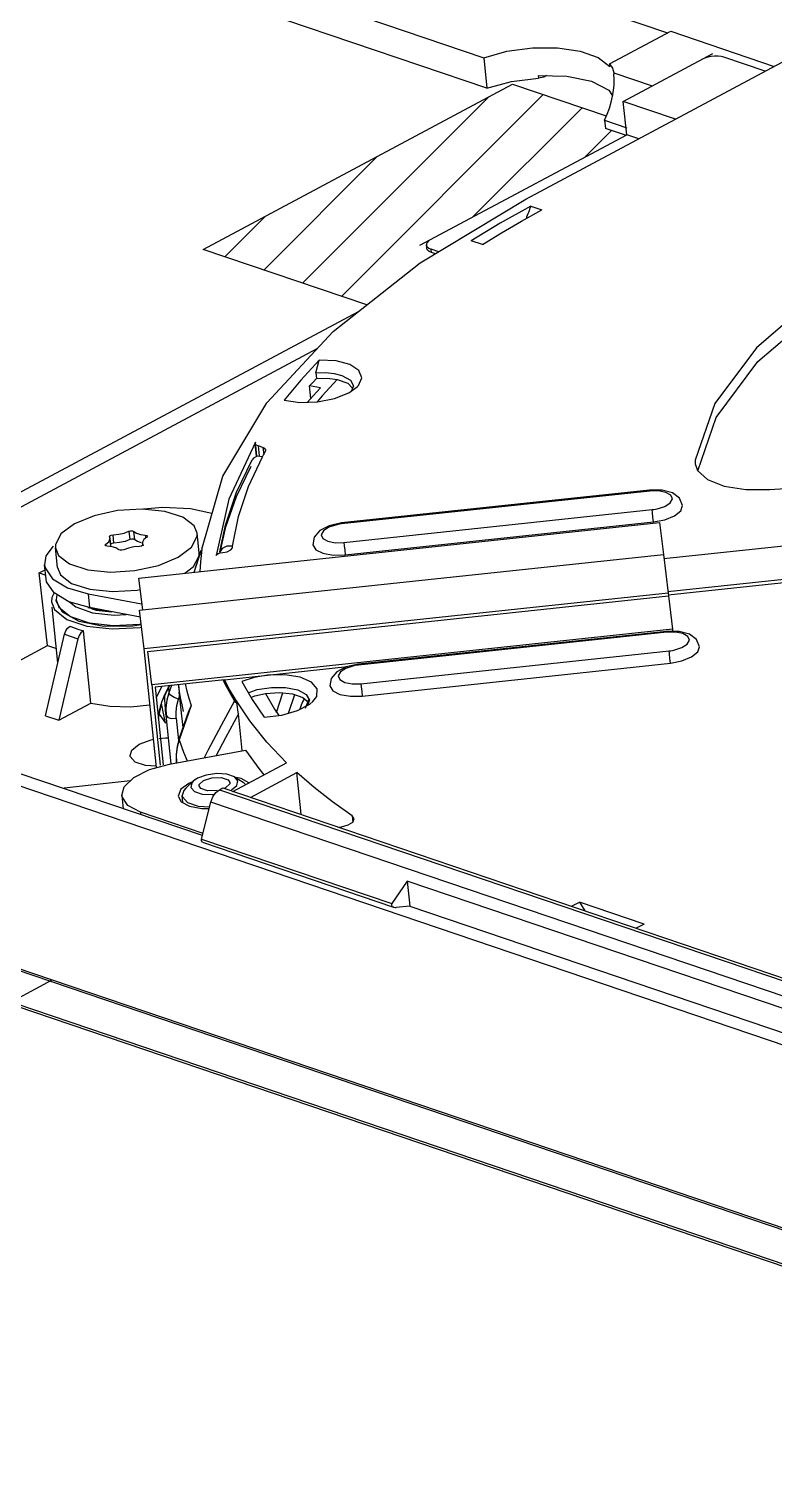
# Model space of a CAD drawing. Header units: millimetres. Extents: x 0 to 594, y 0 to 420.
# Drawn here: x 259.84 to 283.9, y 147.58 to 193.84 of the extents above; entities that cross this region are included whole.
import ezdxf

# ---------------------------------------------------------------- set-up
doc = ezdxf.new("R2010")
doc.units = ezdxf.units.MM
doc.header["$LTSCALE"] = 32.67
doc.layers.add('ASSEM_MEM', color=7, linetype='CONTINUOUS')

msp = doc.modelspace()

# ---------------------------------------------------------------- linework, layer by layer
at = {"layer": 'ASSEM_MEM', "color": 7, "linetype": 'CONTINUOUS'}
for p, q in [((201.563, 220.469), (280.46, 193.704)), ((302.265, 148.937), (101.14, 217.167)), ((302.334, 148.974), (101.21, 217.204)), ((302.716, 147.683), (101.591, 215.913)), ((302.813, 147.578), (101.688, 215.808)), ((275.888, 188.34), (301.32, 201.933)), ((264.052, 196.455), (274.524, 192.902)), ((274.626, 191.916), (264.154, 195.468)), ((278.59, 192.704), (280.559, 193.757)), ((280.559, 193.757), (283.901, 192.623)), ((279.03, 191.491), (281.919, 193.036)), ((283.604, 192.464), (282.277, 192.914)), ((274.524, 192.902), (274.626, 191.916)), ((278.222, 192.906), (278.6, 192.615)), ((278.59, 192.704), (278.6, 192.615)), ((265.474, 186.714), (275.453, 192.047)), ((275.453, 192.047), (278.472, 191.023)), ((276.281, 192.331), (276.29, 192.242)), ((278.725, 192.411), (279.964, 191.991)), ((278.725, 192.411), (278.729, 192.375)), ((268.681, 185.626), (274.701, 191.646)), ((269.936, 185.2), (276.446, 191.71)), ((278.56, 191.849), (278.684, 191.668)), ((274.179, 187.763), (277.7, 191.284)), ((280.714, 190.92), (279.03, 191.491)), ((279.141, 190.415), (279.03, 191.491)), ((278.426, 190.886), (279.142, 190.643)), ((278.426, 190.886), (278.454, 190.617)), ((279.132, 190.387), (278.454, 190.617)), ((272.468, 186.849), (279.141, 190.415)), ((277.788, 189.692), (278.648, 190.551)), ((279.526, 190.285), (279.141, 190.415)), ((267.427, 186.051), (271.092, 189.717)), ((276.046, 188.112), (276.404, 187.991)), ((266.172, 186.477), (267.483, 187.788)), ((274.481, 186.875), (274.122, 186.997)), ((270.751, 184.924), (265.474, 186.714)), ((272.686, 186.753), (272.675, 186.861)), ((273.076, 186.642), (272.826, 186.727)), ((272.837, 186.62), (272.826, 186.727)), ((272.966, 186.576), (272.837, 186.62)), ((270.474, 184.706), (254.75, 176.302)), ((255.304, 176.114), (269.15, 183.514)), ((269.216, 183.142), (268.626, 182.5)), ((269.112, 182.735), (269.216, 183.142)), ((269.112, 182.735), (269.131, 182.555)), ((268.626, 182.5), (268.09, 181.85)), ((269.253, 182.254), (268.903, 182.309)), ((268.945, 181.903), (268.903, 182.309)), ((269.7, 182.712), (269.945, 182.652)), ((269.798, 182.517), (270.136, 182.396)), ((269.945, 182.652), (270.222, 182.5)), ((270.136, 182.396), (270.294, 182.241)), ((270.171, 182.088), (270.436, 182.277)), ((270.222, 182.5), (270.323, 182.317)), ((270.323, 182.317), (270.261, 182.152)), ((268.09, 181.85), (268.593, 181.776)), ((266.101, 179.398), (267.525, 181.76)), ((268.593, 181.776), (269.158, 181.794)), ((267.161, 180.498), (266.298, 178.662)), ((267.193, 180.048), (267.151, 180.457)), ((267.207, 180.049), (267.161, 180.498)), ((266.937, 179.063), (267.385, 180.025)), ((267.095, 179.984), (267.052, 179.927)), ((267.218, 180.043), (267.095, 179.984)), ((267.241, 180.377), (267.192, 180.399)), ((267.385, 180.025), (267.218, 180.043)), ((267.4, 180.323), (267.241, 180.377)), ((267.241, 180.377), (267.274, 180.056)), ((267.461, 180.291), (267.4, 180.323)), ((267.4, 180.323), (267.424, 180.097)), ((267.482, 180.204), (267.491, 180.242)), ((266.551, 178.879), (267.052, 179.927)), ((281.35, 179.92), (281.346, 179.802)), ((281.346, 179.802), (281.423, 179.583)), ((281.423, 179.583), (281.746, 179.29)), ((265.424, 177.046), (266.101, 179.398)), ((283.756, 178.964), (288.421, 179.292)), ((266.298, 178.662), (265.893, 176.834)), ((279.88, 178.948), (269.937, 177.888)), ((279.884, 178.919), (269.941, 177.859)), ((279.884, 178.919), (279.88, 178.948)), ((261.949, 178.124), (261.315, 177.861)), ((270.013, 177.257), (279.957, 178.318)), ((280.118, 178.343), (280.366, 178.422)), ((280.366, 178.422), (280.545, 178.537)), ((261.315, 177.861), (260.882, 177.534)), ((263.396, 176.108), (280.2, 177.901)), ((269.531, 177.754), (269.352, 177.64)), ((269.781, 177.833), (269.531, 177.754)), ((269.833, 177.843), (269.781, 177.833)), ((269.937, 177.888), (269.941, 177.859)), ((270.057, 176.859), (280, 177.92)), ((280, 177.92), (279.984, 178.072)), ((280, 177.92), (280.375, 177.993)), ((280.2, 177.901), (280.324, 176.873)), ((280.341, 176.738), (291.451, 177.932)), ((260.882, 177.534), (260.703, 177.181)), ((260.703, 177.181), (260.703, 177.083)), ((262.336, 177.162), (262.331, 177.208)), ((262.465, 177.401), (262.451, 177.446)), ((262.451, 177.446), (262.479, 177.177)), ((262.464, 177.367), (262.465, 177.401)), ((262.493, 177.132), (262.465, 177.401)), ((262.501, 177.497), (262.563, 177.507)), ((262.563, 177.507), (262.747, 177.523)), ((262.591, 177.238), (262.563, 177.507)), ((262.774, 177.254), (262.591, 177.238)), ((262.95, 177.292), (262.774, 177.254)), ((263.103, 177.35), (262.95, 177.292)), ((263.075, 177.619), (263.103, 177.35)), ((263.159, 177.366), (263.103, 177.35)), ((263.221, 177.365), (263.159, 177.366)), ((263.261, 177.348), (263.221, 177.365)), ((263.261, 177.348), (263.234, 177.617)), ((263.351, 177.291), (263.261, 177.348)), ((263.478, 177.25), (263.351, 177.291)), ((263.45, 177.519), (263.604, 177.498)), ((263.516, 177.24), (263.529, 177.195)), ((263.52, 177.194), (263.516, 177.24)), ((263.529, 177.195), (263.534, 177.146)), ((263.604, 177.498), (263.611, 177.429)), ((265.098, 177.107), (265.277, 177.46)), ((265.277, 177.46), (265.278, 177.558)), ((265.343, 176.93), (265.278, 177.557)), ((269.055, 177.431), (269.01, 177.186)), ((269.352, 177.64), (269.28, 177.511)), ((269.49, 177.299), (269.735, 177.252)), ((269.735, 177.252), (270.013, 177.257)), ((260.398, 176.827), (260.355, 176.536)), ((260.626, 177.139), (260.398, 176.827)), ((260.768, 176.456), (260.703, 177.084)), ((262.327, 177.156), (262.31, 177.177)), ((262.377, 177.144), (262.327, 177.156)), ((262.531, 177.122), (262.377, 177.144)), ((263.418, 177.134), (263.234, 177.118)), ((263.48, 177.144), (263.418, 177.134)), ((263.422, 175.07), (280.326, 176.873)), ((264.032, 176.518), (264.666, 176.78)), ((264.666, 176.78), (265.098, 177.107)), ((265.179, 176.298), (265.407, 177.007)), ((265.182, 176.299), (265.403, 176.99)), ((265.424, 177.046), (265.382, 176.636)), ((266.084, 177.065), (266.003, 176.936)), ((266.231, 177.141), (266.084, 177.065)), ((266.102, 176.935), (266.251, 176.961)), ((266.423, 177.143), (266.231, 177.141)), ((266.251, 176.961), (266.368, 177.017)), ((266.368, 177.017), (266.415, 177.084)), ((266.415, 177.084), (266.423, 177.143)), ((269.672, 176.851), (270.057, 176.859)), ((280.326, 176.873), (280.476, 175.627)), ((291.581, 176.858), (280.47, 175.664)), ((291.592, 176.75), (280.483, 175.556)), ((260.176, 176.277), (260.371, 176.381)), ((260.176, 176.277), (260.389, 176.204)), ((260.45, 173.934), (260.176, 176.277)), ((260.401, 176.087), (260.355, 176.536)), ((260.355, 176.536), (260.374, 176.437)), ((260.374, 176.437), (260.612, 176.084)), ((260.768, 176.455), (260.866, 176.216)), ((261.744, 176.377), (262.477, 176.303)), ((262.477, 176.303), (263.271, 176.352)), ((263.271, 176.352), (264.032, 176.518)), ((264.883, 176.267), (265.164, 176.48)), ((265.382, 176.636), (265.368, 176.319)), ((260.42, 175.989), (260.401, 176.088)), ((260.658, 175.636), (260.42, 175.989)), ((260.612, 176.084), (261.091, 175.797)), ((260.866, 176.216), (261.227, 175.937)), ((261.091, 175.797), (261.758, 175.605)), ((261.227, 175.937), (261.809, 175.749)), ((263.52, 175.081), (263.396, 176.108)), ((260.585, 175.481), (260.581, 175.349)), ((260.581, 175.349), (260.677, 175.098)), ((260.667, 175.63), (260.585, 175.481)), ((261.137, 175.349), (260.658, 175.636)), ((260.752, 175.579), (260.725, 175.409)), ((260.725, 175.409), (260.816, 175.173)), ((260.73, 175.365), (260.725, 175.409)), ((260.928, 175.006), (260.73, 175.364)), ((261.804, 175.157), (261.137, 175.349)), ((261.162, 175.342), (261.36, 175.179)), ((261.758, 175.605), (263.482, 175.28)), ((261.758, 175.605), (261.804, 175.157)), ((261.809, 175.749), (262.541, 175.675)), ((262.541, 175.675), (263.336, 175.724)), ((263.336, 175.724), (263.433, 175.745)), ((280.476, 175.627), (263.572, 173.823)), ((263.681, 173.744), (280.485, 175.537)), ((280.476, 175.627), (280.485, 175.537)), ((280.483, 175.556), (280.481, 175.556)), ((280.485, 175.537), (280.614, 174.462)), ((260.784, 173.379), (260.599, 175.17)), ((260.677, 175.098), (261.07, 174.778)), ((260.816, 175.173), (261.186, 174.871)), ((261.469, 174.71), (260.928, 175.006)), ((261.186, 174.871), (261.794, 174.665)), ((261.36, 175.179), (261.905, 174.992)), ((262.406, 175.016), (261.753, 175.145)), ((263.445, 174.848), (261.804, 175.157)), ((261.883, 175.119), (262.022, 175.072)), ((261.905, 174.992), (262.601, 174.914)), ((262.022, 175.072), (262.523, 175.016)), ((262.601, 174.914), (262.988, 174.934)), ((263.572, 173.823), (263.422, 175.07)), ((261.07, 174.778), (261.715, 174.559)), ((261.181, 174.554), (261.313, 174.5)), ((262.269, 174.551), (261.469, 174.71)), ((261.851, 172.077), (261.61, 174.411)), ((261.715, 174.559), (262.536, 174.468)), ((261.794, 174.665), (262.568, 174.579)), ((263.205, 174.555), (262.269, 174.551)), ((262.536, 174.468), (263.433, 174.515)), ((262.568, 174.579), (263.413, 174.623)), ((263.47, 174.602), (263.205, 174.555)), ((263.413, 174.623), (263.467, 174.635)), ((263.433, 174.515), (263.478, 174.524)), ((280.614, 174.462), (263.81, 172.669)), ((280.614, 174.462), (280.62, 174.412)), ((260.383, 171.667), (261, 174.3)), ((261.429, 174.155), (260.812, 171.521)), ((261, 174.3), (261.429, 174.155)), ((261.467, 174.258), (261.429, 174.155)), ((280.429, 174.392), (270.486, 173.332)), ((280.433, 174.363), (270.489, 173.302)), ((280.834, 174.39), (280.429, 174.392)), ((280.433, 174.363), (280.429, 174.392)), ((280.914, 173.866), (281.094, 173.98)), ((255.37, 171.22), (260.45, 173.934)), ((260.45, 173.934), (260.737, 173.837)), ((263.968, 169.994), (263.572, 173.823)), ((263.81, 172.669), (263.681, 173.744)), ((270.562, 172.7), (280.505, 173.762)), ((280.666, 173.787), (280.914, 173.866)), ((267.549, 172.977), (270.128, 173.252)), ((269.9, 173.083), (269.829, 172.955)), ((270.08, 173.198), (269.9, 173.083)), ((270.329, 173.277), (270.08, 173.198)), ((270.381, 173.287), (270.329, 173.277)), ((270.486, 173.332), (270.489, 173.302)), ((270.605, 172.302), (280.549, 173.364)), ((280.549, 173.364), (280.924, 173.437)), ((263.81, 172.669), (264.079, 170.076)), ((266.159, 172.829), (263.919, 172.59)), ((263.919, 172.59), (264.178, 170.086)), ((263.956, 172.231), (264.135, 172.613)), ((264.382, 172.64), (264.131, 172.106)), ((264.35, 172.57), (264.363, 172.409)), ((264.446, 172.647), (264.363, 172.409)), ((266.18, 172.69), (266.117, 172.825)), ((266.159, 172.829), (267.549, 172.977)), ((266.482, 172.151), (266.18, 172.69)), ((266.717, 172.776), (267.053, 172.193)), ((267.216, 172.511), (267.676, 172.584)), ((269.604, 172.875), (269.559, 172.629)), ((270.039, 172.743), (270.284, 172.696)), ((270.284, 172.696), (270.562, 172.7)), ((264.131, 172.106), (264.024, 171.577)), ((264.132, 172.107), (264.126, 172.088)), ((264.298, 172.169), (264.269, 171.926)), ((264.363, 172.409), (264.298, 172.169)), ((264.679, 172.204), (264.715, 172.308)), ((264.821, 171.287), (264.702, 172.43)), ((266.928, 172.409), (267.216, 172.511)), ((267.053, 172.193), (267.441, 171.624)), ((267.481, 172.381), (267.774, 171.878)), ((267.842, 171.778), (268.039, 172.403)), ((268.227, 171.749), (268.428, 172.349)), ((268.687, 172.262), (268.88, 172.098)), ((268.871, 172.182), (268.765, 171.897)), ((268.901, 172.168), (268.839, 172.003)), ((269.015, 172.128), (269.136, 172.289)), ((269.136, 172.289), (269.155, 172.537)), ((270.221, 172.295), (270.605, 172.302)), ((293.316, 157.945), (252.42, 171.818)), ((265.452, 167.8), (252.88, 172.064)), ((260.383, 171.667), (260.812, 171.521)), ((260.812, 171.521), (261.851, 172.077)), ((263.142, 171.959), (263.738, 172.016)), ((264.053, 171.722), (264.253, 171.433)), ((264.253, 171.433), (264.122, 172.058)), ((264.269, 171.926), (264.276, 171.682)), ((264.276, 171.682), (264.271, 171.723)), ((264.438, 170.113), (264.276, 171.682)), ((264.693, 170.921), (265.016, 171.847)), ((265.081, 171.999), (264.694, 170.889)), ((264.84, 171.805), (264.8, 171.972)), ((265.081, 171.999), (265.016, 171.847)), ((266.729, 170.551), (266.607, 171.725)), ((267.441, 171.624), (268.006, 171.687)), ((267.774, 171.878), (267.91, 171.676)), ((268.006, 171.687), (268.52, 171.833)), ((268.598, 171.909), (268.583, 171.867)), ((264.452, 171.584), (264.605, 171.586)), ((264.605, 171.586), (264.679, 170.868)), ((264.052, 170.932), (264.257, 170.96)), ((264.257, 170.96), (264.351, 170.955)), ((264.693, 170.921), (264.627, 170.674)), ((264.694, 170.889), (264.629, 170.649)), ((264.693, 170.921), (264.694, 170.889)), ((264.694, 170.889), (264.836, 170.494)), ((268.16, 170.154), (267.528, 170.821)), ((264.387, 170.108), (266.834, 170.562)), ((264.629, 170.649), (264.6, 170.405)), ((264.6, 170.405), (264.607, 170.161)), ((264.836, 170.494), (264.954, 170.213)), ((263.614, 170.062), (263.28, 170.175)), ((263.95, 170.041), (263.614, 170.062)), ((264.607, 170.161), (264.604, 170.173)), ((266.486, 169.694), (266.232, 169.782)), ((266.426, 169.228), (268.16, 170.154)), ((266.998, 169.033), (268.497, 169.835)), ((268.637, 168.49), (268.497, 169.835)), ((263.118, 169.566), (260.983, 169.336)), ((265.004, 169.485), (264.754, 169.295)), ((264.91, 169.327), (264.851, 169.26)), ((265.149, 169.555), (264.91, 169.327)), ((265.123, 169.531), (265.004, 169.485)), ((265.284, 169.649), (265.15, 169.555)), ((265.337, 169.41), (265.342, 169.452)), ((265.342, 169.452), (265.477, 169.584)), ((265.997, 169.282), (266.101, 169.338)), ((266.101, 169.338), (293.271, 160.121)), ((266.192, 169.341), (266.14, 169.325)), ((266.327, 169.473), (266.192, 169.341)), ((266.274, 169.601), (266.332, 169.515)), ((266.332, 169.515), (266.327, 169.473)), ((266.486, 169.694), (266.767, 169.52)), ((266.595, 169.569), (266.486, 169.694)), ((266.693, 169.638), (266.521, 169.672)), ((266.941, 169.502), (266.693, 169.638)), ((266.833, 169.445), (266.767, 169.52)), ((262.849, 169.093), (262.893, 168.668)), ((264.754, 169.295), (264.669, 169.07)), ((264.669, 169.07), (264.765, 168.895)), ((264.765, 168.895), (265.031, 168.749)), ((264.851, 169.26), (264.797, 169.092)), ((264.816, 168.867), (264.797, 169.092)), ((264.797, 169.092), (264.805, 169.05)), ((264.805, 169.05), (264.968, 168.87)), ((264.968, 168.87), (265.309, 168.754)), ((265.191, 169.226), (265.437, 169.143)), ((265.415, 167.691), (265.716, 168.881)), ((265.437, 169.143), (265.761, 169.123)), ((265.92, 169.256), (265.615, 169.249)), ((292.885, 159.664), (265.716, 168.881)), ((265.761, 169.123), (265.841, 169.134)), ((265.997, 169.282), (293.167, 160.065)), ((265.476, 167.871), (263.452, 168.558)), ((263.452, 168.558), (263.461, 168.475)), ((265.031, 168.749), (265.425, 168.671)), ((265.309, 168.754), (265.678, 168.731)), ((265.425, 168.671), (265.663, 168.673)), ((270.347, 168.342), (270.282, 168.435)), ((270.282, 168.435), (270.302, 168.239)), ((265.415, 167.691), (271.563, 165.605)), ((265.448, 167.587), (271.618, 165.493)), ((272.058, 166.332), (271.563, 165.605)), ((286.358, 161.481), (272.058, 166.332)), ((272.058, 166.332), (272.142, 165.525)), ((277.358, 165.519), (277.615, 165.656)), ((279.703, 164.948), (277.615, 165.656)), ((277.615, 165.656), (277.788, 165.373)), ((272.142, 165.525), (271.701, 165.485)), ((272.142, 165.525), (286.441, 160.674)), ((279.703, 164.948), (279.446, 164.811)), ((260.592, 163.135), (258.087, 161.796))]:
    msp.add_line(p, q, dxfattribs=at)
for points in [[(274.524, 192.902), (275.275, 193.111), (276.096, 193.222), (276.909, 193.224), (277.64, 193.115), (278.222, 192.906)], [(282.277, 192.914), (282.189, 192.937), (282.088, 192.949), (281.978, 192.95), (281.867, 192.939), (281.759, 192.919), (281.659, 192.889), (281.573, 192.85)], [(278.59, 192.704), (278.68, 192.563), (278.725, 192.411)], [(274.626, 191.916), (275.425, 192.134), (276.29, 192.242)], [(276.281, 192.331), (277.209, 192.308), (278.001, 192.141), (278.56, 191.849)], [(276.551, 192.325), (276.465, 192.275), (276.29, 192.242)], [(306.673, 191.332), (302.573, 191.021), (298.526, 190.395), (294.66, 189.473), (291.101, 188.286), (287.961, 186.871), (285.342, 185.274), (283.328, 183.545), (281.983, 181.741), (281.35, 179.92)], [(281.432, 179.575), (282.029, 181.293), (283.374, 183.097), (285.389, 184.825), (288.008, 186.422), (291.147, 187.837), (294.707, 189.025), (298.572, 189.946), (302.62, 190.573), (306.719, 190.883)], [(267.525, 181.76), (269.664, 184.069), (272.475, 186.28), (275.887, 188.34)], [(276.046, 188.112), (275.061, 187.56), (274.122, 186.997)], [(274.481, 186.875), (275.102, 187.253), (275.744, 187.625), (276.404, 187.991)], [(272.815, 187.034), (272.746, 186.989), (272.7, 186.941), (272.677, 186.892), (272.675, 186.861)], [(272.675, 186.861), (272.678, 186.843), (272.705, 186.798)], [(272.837, 186.62), (272.766, 186.651), (272.716, 186.691), (272.689, 186.736), (272.686, 186.753)], [(272.705, 186.798), (272.755, 186.759), (272.826, 186.727)], [(269.112, 182.735), (269.416, 182.74), (269.7, 182.712)], [(270.207, 183.001), (269.759, 183.116), (269.216, 183.142)], [(270.595, 182.576), (270.499, 182.813), (270.207, 183.001)], [(268.903, 182.309), (269.016, 182.433), (269.131, 182.555)], [(269.131, 182.555), (269.483, 182.559), (269.798, 182.517)], [(269.798, 182.517), (269.317, 181.99), (269.154, 181.794)], [(270.436, 182.277), (270.48, 182.322), (270.595, 182.576)], [(268.843, 181.784), (269.022, 181.994), (269.253, 182.254)], [(269.158, 181.794), (269.709, 181.903), (270.171, 182.088)], [(267.151, 180.457), (267.15, 180.463), (267.161, 180.498)], [(267.192, 180.399), (267.161, 180.429), (267.151, 180.457)], [(267.385, 180.025), (267.417, 180.085), (267.449, 180.144), (267.482, 180.204)], [(267.491, 180.242), (267.49, 180.249), (267.461, 180.291)], [(266.025, 176.951), (266.202, 177.76), (266.545, 178.738), (267.018, 179.717)], [(266.423, 177.143), (266.616, 178.101), (266.937, 179.063)], [(281.746, 179.29), (282.283, 179.077), (282.982, 178.964), (283.756, 178.964)], [(266.006, 176.955), (266.188, 177.816), (266.551, 178.879)], [(280.942, 178.452), (280.845, 178.685), (280.621, 178.856), (280.285, 178.947), (279.88, 178.948)], [(280.406, 178.877), (280.162, 178.924), (279.884, 178.919)], [(280.545, 178.537), (280.616, 178.665), (280.567, 178.785), (280.406, 178.877)], [(264.236, 178.264), (263.504, 178.338), (262.709, 178.289), (261.949, 178.124)], [(265.753, 178.191), (265.067, 178.344), (264.17, 178.39), (263.55, 178.334)], [(265.278, 177.558), (265.18, 177.797), (264.819, 178.076), (264.236, 178.264)], [(279.957, 178.318), (280.011, 178.325), (280.065, 178.333), (280.118, 178.343)], [(279.984, 178.072), (279.968, 178.217), (279.957, 178.318)], [(280.375, 177.993), (280.686, 178.12), (280.885, 178.282), (280.942, 178.452)], [(269.937, 177.888), (269.538, 177.8), (269.235, 177.642), (269.055, 177.431)], [(269.941, 177.859), (269.887, 177.852), (269.833, 177.843)], [(262.31, 177.177), (262.31, 177.181), (262.331, 177.208)], [(262.331, 177.208), (262.422, 177.285), (262.464, 177.367)], [(262.451, 177.446), (262.458, 177.474), (262.501, 177.497)], [(262.591, 177.238), (262.529, 177.228), (262.486, 177.205)], [(262.747, 177.523), (262.923, 177.561), (263.075, 177.619)], [(263.075, 177.619), (263.131, 177.635), (263.193, 177.634), (263.234, 177.617)], [(263.234, 177.617), (263.323, 177.56), (263.45, 177.519)], [(263.529, 177.195), (263.523, 177.168), (263.48, 177.144)], [(263.649, 177.433), (263.558, 177.356), (263.517, 177.274), (263.516, 177.24)], [(263.604, 177.498), (263.653, 177.485), (263.671, 177.464)], [(263.671, 177.464), (263.671, 177.461), (263.649, 177.433)], [(269.01, 177.186), (269.105, 177.026), (269.338, 176.91), (269.672, 176.851)], [(269.28, 177.511), (269.329, 177.391), (269.49, 177.299)], [(270.013, 177.257), (270.025, 177.156), (270.041, 177.01), (270.057, 176.859)], [(260.703, 177.083), (260.801, 176.844), (261.162, 176.565), (261.744, 176.377)], [(262.747, 177.024), (262.658, 177.081), (262.531, 177.122)], [(262.906, 177.022), (262.849, 177.006), (262.788, 177.007), (262.747, 177.024)], [(263.234, 177.118), (263.058, 177.08), (262.906, 177.022)], [(265.164, 176.48), (265.342, 176.833), (265.343, 176.93)], [(265.893, 176.834), (265.912, 176.869), (265.958, 176.9)], [(265.958, 176.9), (266.025, 176.923), (266.102, 176.935)], [(261, 174.3), (261.038, 174.404), (261.098, 174.49), (261.181, 174.556)], [(261.313, 174.5), (261.456, 174.451), (261.61, 174.408)], [(261.61, 174.411), (261.527, 174.345), (261.467, 174.258)], [(280.955, 174.321), (280.711, 174.368), (280.433, 174.363)], [(281.491, 173.896), (281.394, 174.129), (281.17, 174.3), (280.834, 174.39)], [(281.094, 173.98), (281.165, 174.109), (281.116, 174.229), (280.955, 174.321)], [(280.505, 173.762), (280.559, 173.768), (280.613, 173.777), (280.666, 173.787)], [(280.549, 173.364), (280.533, 173.516), (280.517, 173.661), (280.505, 173.762)], [(280.924, 173.437), (281.235, 173.564), (281.434, 173.726), (281.491, 173.896)], [(270.486, 173.332), (270.087, 173.243), (269.784, 173.086), (269.604, 172.875)], [(270.489, 173.302), (270.435, 173.296), (270.381, 173.287)], [(264.378, 172.64), (264.329, 172.555), (264.283, 172.469), (264.241, 172.382), (264.202, 172.293), (264.166, 172.203), (264.132, 172.107)], [(264.677, 172.674), (264.69, 172.552), (264.702, 172.43)], [(264.8, 171.972), (264.751, 172.205), (264.71, 172.439), (264.677, 172.674)], [(264.887, 172.698), (264.944, 172.464), (265.008, 172.231), (265.081, 171.999)], [(266.501, 172.211), (266.323, 172.518), (266.159, 172.829)], [(267.549, 172.977), (267.115, 172.901), (266.717, 172.776)], [(269.155, 172.537), (268.97, 172.755), (268.605, 172.913), (268.109, 172.989), (267.549, 172.977)], [(267.676, 172.584), (268.133, 172.582), (268.523, 172.502)], [(269.559, 172.629), (269.654, 172.47), (269.886, 172.353), (270.221, 172.295)], [(269.829, 172.955), (269.878, 172.834), (270.039, 172.743)], [(270.562, 172.7), (270.574, 172.6), (270.589, 172.454), (270.605, 172.302)], [(264.271, 171.723), (264.235, 172.196), (264.232, 172.32)], [(264.679, 172.204), (264.533, 172.257), (264.417, 172.329), (264.363, 172.409)], [(264.605, 171.586), (264.599, 171.793), (264.624, 172.001), (264.679, 172.204)], [(266.482, 172.151), (266.051, 171.354), (265.62, 170.542), (265.501, 170.314)], [(266.513, 172.198), (266.495, 172.177), (266.487, 172.165), (266.482, 172.151)], [(266.554, 172.07), (266.523, 172.096), (266.499, 172.124), (266.482, 172.151)], [(267.528, 170.821), (266.975, 171.507), (266.501, 172.211)], [(267.015, 172.259), (267.14, 172.306), (267.481, 172.381)], [(267.481, 172.381), (267.937, 172.413), (268.358, 172.372), (268.687, 172.262)], [(268.52, 171.833), (268.914, 172.043), (269.015, 172.128)], [(268.523, 172.502), (268.8, 172.351), (268.901, 172.168)], [(268.727, 172.227), (268.704, 172.172), (268.681, 172.117), (268.659, 172.062), (268.637, 172.007), (268.598, 171.909)], [(261.851, 172.077), (262.462, 171.976), (263.142, 171.959)], [(264.106, 172.026), (264.088, 171.962), (264.072, 171.897), (264.055, 171.822), (264.042, 171.757), (264.03, 171.682), (264.02, 171.61)], [(264.126, 172.088), (264.12, 172.07), (264.117, 172.061), (264.111, 172.043), (264.106, 172.026)], [(264.276, 171.682), (264.332, 171.616), (264.452, 171.584)], [(266.607, 171.725), (266.196, 170.957), (265.896, 170.388)], [(266.607, 171.725), (266.594, 171.843), (266.576, 171.96), (266.554, 172.07)], [(263.111, 170.39), (263.164, 170.558), (263.405, 170.752)], [(263.405, 170.752), (263.795, 170.896), (263.838, 170.902)], [(263.28, 170.175), (263.119, 170.352), (263.111, 170.39)], [(264.627, 170.674), (264.597, 170.424), (264.604, 170.173)], [(266.834, 170.562), (267.264, 169.964), (267.431, 169.765)], [(262.849, 169.093), (262.92, 169.37), (263.229, 169.675), (263.743, 169.933), (264.387, 170.108)], [(266.232, 169.782), (265.908, 169.802), (265.57, 169.755), (265.284, 169.649)], [(270.282, 168.435), (269.645, 168.889), (269.05, 169.356), (268.497, 169.835)], [(265.15, 169.555), (265.107, 169.507), (265.074, 169.356), (265.191, 169.226)], [(265.615, 169.249), (265.394, 169.324), (265.337, 169.41)], [(265.477, 169.584), (265.749, 169.669), (266.053, 169.676), (266.274, 169.601)], [(266.385, 169.276), (266.562, 169.418), (266.595, 169.569)], [(263.452, 168.558), (263.043, 168.772), (262.855, 169.056), (262.849, 169.093)], [(265.716, 168.881), (265.779, 169.047), (265.88, 169.19), (265.997, 169.282)], [(269.817, 168.077), (269.94, 168.085), (270.155, 168.145), (270.301, 168.237), (270.347, 168.342)], [(265.449, 167.586), (265.414, 167.628), (265.415, 167.691)]]:
    msp.add_lwpolyline(points, dxfattribs=at)
for centre, major_axis, ratio, start_param, end_param in [((276.113, 190.939), (2.21, 2.325), 0.61049, -1.064508, -0.481118), ((302.667, 179.57), (22.015, 54.927), 0.471544, -4.678999, -4.671678), ((271.691, 165.574), (0.141, 0.012), 0.637521, 2.665187, 4.72594)]:
    msp.add_ellipse(centre, major_axis=major_axis, ratio=ratio, start_param=start_param, end_param=end_param, dxfattribs=at)

doc.saveas('drawing.dxf')
